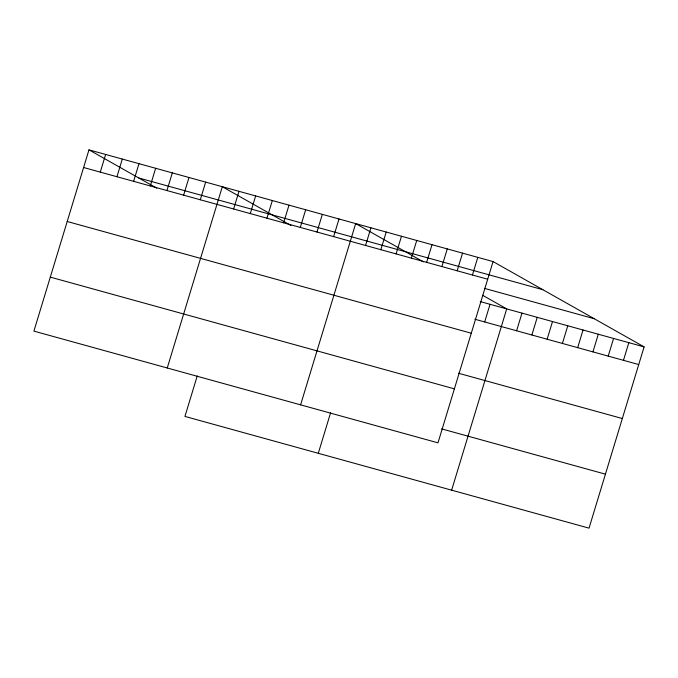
<?xml version="1.0" encoding="UTF-8"?>
<svg xmlns="http://www.w3.org/2000/svg" width="678" height="678" viewBox="0 0 678 678"><rect width="100%" height="100%" fill="white"/><g stroke="black" fill="none" stroke-linecap="round" stroke-linejoin="round"><path stroke-width="1.02" d="M88.971 149.846L33.9 331.118L437.988 442.836L493.059 261.572L88.971 149.846L156.787 188.153M100.276 172.119L105.641 154.457M116.947 176.729L122.311 159.067M133.617 181.34L138.982 163.678M150.279 185.942L155.652 168.28M166.949 190.552L172.314 172.89M183.619 195.162L188.984 177.5M200.29 199.773L205.654 182.111M167.246 367.985L222.325 186.713L290.998 225.503M233.622 208.985L238.995 191.323M197.239 375.943L184.941 416.428L589.029 528.154L644.1 346.882L493.059 261.572M250.292 213.595L255.657 195.934M266.963 218.206L272.327 200.544M283.633 222.808L288.998 205.154M300.303 227.418L305.668 209.756M316.965 232.029L322.338 214.367M333.635 236.639L339 218.977M300.6 404.851L355.67 223.587L423.487 261.886M365.569 245.47L370.934 227.808M318.287 453.302L330.593 412.809M380.841 249.682L386.206 232.029M396.105 253.903L401.469 236.249M411.368 258.123L416.733 240.47M426.632 262.344L431.996 244.69M441.903 266.564L447.268 248.911M457.167 270.785L462.532 253.131M472.43 275.005L477.795 257.352M484.677 321.948L490.041 304.286M451.633 490.169L506.712 308.897L482.617 295.294M516.611 330.779L521.975 313.117M531.874 335L537.239 317.338M547.138 339.22L552.511 321.558M562.409 343.441L567.774 325.779M577.673 347.661L583.038 330M592.936 351.882L598.301 334.22M608.2 356.103L613.573 338.441M623.472 360.323L628.837 342.661M138.812 178L542.909 289.718M83.606 167.508L487.694 279.226M484.346 288.345L594.259 318.728M480.236 301.583L644.1 346.882M474.871 319.236L638.735 364.544M67.207 221.503L471.295 333.22M458.464 373.231L622.328 418.538M50.308 277.124L454.396 388.85M441.564 428.86L605.429 474.159"/></g></svg>
